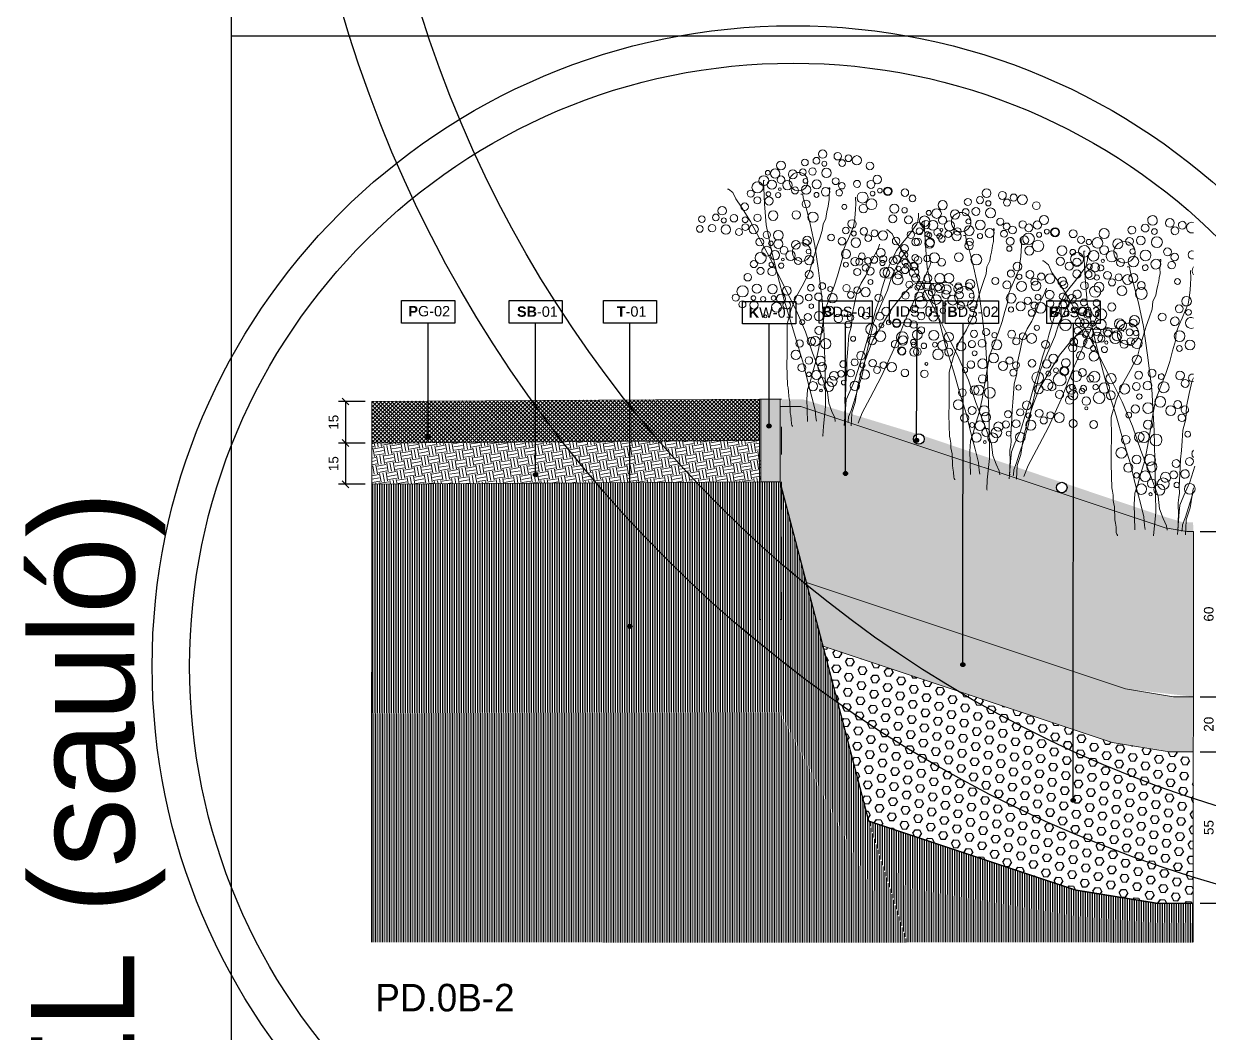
# Model space of a CAD drawing. Header units: metres. Extents: x -325 to 301, y -147 to 149.
# Drawn here: x 11.481 to 15.783, y 109.834 to 113.5 of the extents above; entities that cross this region are included whole.
import ezdxf

# ---------------------------------------------------------------- set-up
doc = ezdxf.new("R2010")
doc.units = ezdxf.units.M
doc.linetypes.add('ACAD_ISO03W100', pattern=[30, 12, -18])
doc.linetypes.add('DASH_1', pattern=[0.4, 0.1, -0.3])
doc.layers.get('Defpoints').update_dxf_attribs({"lineweight": 13})
doc.layers.add('-aux', color=50, linetype='Continuous', plot=False)
doc.layers.add('-AUX_RIM', color=2, linetype='Continuous', plot=False)
doc.layers.add('0-TX-1_25', color=7, linetype='Continuous', true_color=0x3f4f7f)
doc.layers.add('3-TR-paviment fort', color=7, linetype='Continuous', true_color=0xd1d1d1)
for name, color, linetype in [('02-L-Geotextile', 32, 'Continuous'), ('02-TRAÇ-D-linia 2', 251, 'Continuous'), ('10-DET-encoixinat', 37, 'Continuous'), ('10-DET_TERRENY_compactat', 252, 'Continuous'), ('10-DET_TERRENY_sol estructural', 251, 'Continuous'), ('A-KEYPLAN_HATCH', 7, 'Continuous'), ('A_TEXT_2', 7, 'Continuous'), ('EIT_0 Llegenda', 7, 'Continuous'), ('EIT_3 TR terra vegetal', 45, 'Continuous')]:
    doc.layers.add(name, color=color, linetype=linetype)
for name, color, linetype, lineweight in [('05-VEG-gris 50%', 253, 'Continuous', 18), ('1-CM', 7, 'Continuous', 0), ('2-formigó', 7, 'Continuous', 0), ('2-L-secció', 1, 'Continuous', 0), ('3-TR Seleccionat', 44, 'Continuous', 0), ('3-TR Tot-u', 37, 'Continuous', 0)]:
    doc.layers.add(name, color=color, linetype=linetype, lineweight=lineweight)
doc.styles.get("Standard").update_dxf_attribs({"font": 'arial.ttf'})
doc.styles.add('x-llegenda materials$0$ENGRAVERS', font='TT0586M.TTF')
doc.dimstyles.new('ISO-25', dxfattribs={"dimtxt": 0.1, "dimasz": 0.1, "dimexe": 0.1, "dimexo": 0.1, "dimgap": 0.1, "dimtad": 1, "dimdec": 0, "dimlfac": 100, "dimzin": 9, "dimtxsty": 'Standard', "dimblk": 'OBLIQUE', "dimcen": 0.1, "dimadec": 0, "dimazin": 0, "dimtfac": 1, "dimtdec": 0, "dimtmove": 0, "dimatfit": 3, "dimldrblk": 'OBLIQUE', "dimfxl": 1, "dimarcsym": 0})

# ---------------------------------------------------------------- blocks, each defined once
blk = doc.blocks.new('ccddddddddddd')
for points in [[(90.232, 20.017), (90.254, 20.017), (90.353, 19.93), (90.419, 19.777), (90.55, 19.579), (90.747, 19.229), (90.966, 18.791), (91.229, 18.266), (91.514, 17.652), (91.777, 17.083), (91.974, 16.579), (92.127, 16.076), (92.325, 15.528), (92.456, 15.134), (92.478, 14.871), (92.544, 14.674), (92.609, 14.521), (92.62, 14.433)], [(92.171, 14.455), (92.16, 14.543), (92.149, 14.718), (92.084, 15.025), (91.996, 15.397), (91.908, 15.813), (91.777, 16.295), (91.645, 16.798), (91.492, 17.346), (91.361, 17.915), (91.229, 18.528), (91.12, 19.142), (91.098, 19.645), (91.087, 20.017), (91.087, 20.193), (91.109, 20.193)], [(92.631, 19.974), (92.653, 19.974), (92.642, 19.886), (92.631, 19.798), (92.631, 19.689), (92.609, 19.601), (92.598, 19.536), (92.576, 19.448), (92.555, 19.36), (92.533, 19.251), (92.467, 19.12), (92.445, 18.966), (92.379, 18.791), (92.314, 18.616), (92.248, 18.419), (92.182, 18.222), (92.116, 18.003), (91.963, 17.718), (91.788, 17.433), (91.656, 17.127), (91.547, 16.776), (91.536, 16.382), (91.525, 16.054), (91.514, 15.813), (91.514, 15.331), (91.525, 15.265), (91.536, 15.178), (91.536, 15.068), (91.547, 15.003), (91.558, 14.937), (91.558, 14.674), (91.569, 14.609), (91.58, 14.521), (91.58, 14.411), (91.591, 14.379), (91.602, 14.357), (91.602, 14.346)], [(91.963, 19.842), (92.007, 19.842), (92.018, 19.755), (92.084, 19.492), (92.171, 19.098), (92.259, 18.616), (92.325, 18.025), (92.39, 17.324), (92.412, 16.47), (92.412, 15.572), (92.401, 14.806), (92.335, 14.324), (92.314, 14.105), (92.325, 14.094)], [(93.256, 19.733), (93.256, 19.569), (93.245, 19.459), (93.234, 19.328), (93.212, 19.174), (93.19, 19.043), (93.124, 18.912), (93.058, 18.758), (92.993, 18.627), (92.927, 18.474), (92.905, 18.298), (92.839, 18.101), (92.774, 17.882), (92.686, 17.641), (92.576, 17.379), (92.467, 17.116), (92.401, 16.809), (92.335, 16.459), (92.27, 16.152), (92.204, 15.868), (92.116, 15.605), (92.051, 15.386), (91.985, 15.211), (91.974, 15.079), (91.963, 14.992), (91.963, 14.455)], [(94.734, 19.317), (94.734, 19.207), (94.723, 19.185), (94.712, 19.12), (94.69, 19.054), (94.624, 18.966), (94.537, 18.857), (94.427, 18.725), (94.296, 18.572), (94.186, 18.441), (94.099, 18.266), (94.011, 18.112), (93.945, 17.937), (93.88, 17.74), (93.814, 17.543), (93.748, 17.302), (93.661, 17.061), (93.573, 16.776), (93.463, 16.448), (93.354, 16.098), (93.222, 15.725), (93.113, 15.397), (92.981, 15.134), (92.894, 14.937), (92.872, 14.718), (92.85, 14.521), (92.839, 14.411), (92.828, 14.346), (92.828, 14.335)], [(92.85, 14.422), (92.839, 14.455), (92.85, 14.521), (92.85, 14.652), (92.861, 14.718), (92.861, 14.981), (92.883, 15.09), (92.894, 15.178), (92.894, 15.309), (92.905, 15.441), (92.916, 15.572), (92.927, 15.703), (92.938, 15.879), (92.96, 16.054), (92.981, 16.251), (93.003, 16.47), (93.069, 16.689), (93.091, 16.952), (93.157, 17.214), (93.222, 17.477), (93.332, 17.696), (93.441, 17.871), (93.529, 18.047), (93.595, 18.222), (93.682, 18.375), (93.748, 18.485), (93.77, 18.55), (93.781, 18.572), (93.792, 18.594), (93.792, 18.605)], [(92.916, 14.401), (92.927, 14.422), (92.938, 14.532), (93.003, 14.685), (93.069, 14.882), (93.179, 15.189), (93.288, 15.517), (93.376, 15.911), (93.595, 16.744), (93.77, 17.138), (93.945, 17.51), (94.055, 17.817), (94.164, 18.036), (94.296, 18.255), (94.384, 18.364), (94.405, 18.375), (94.416, 18.375)], [(93.157, 14.379), (93.266, 14.619), (93.463, 14.97), (93.748, 15.474), (94.055, 16.109), (94.34, 16.766), (94.624, 17.357), (94.844, 17.795), (94.975, 18.079), (94.997, 18.145)], [(92.992, 14.324), (92.992, 14.346), (93.003, 14.455), (93.014, 14.63), (93.102, 14.871), (93.168, 15.222), (93.277, 15.616), (93.409, 15.966), (93.562, 16.339), (94.044, 17.083), (94.307, 17.39), (94.504, 17.587), (94.614, 17.652), (94.657, 17.652), (94.745, 17.641), (95.008, 17.641), (95.03, 17.631), (95.052, 17.631)], [(94.745, 17.641), (95.106, 17.641), (95.128, 17.652), (95.413, 17.652), (95.413, 17.641), (95.435, 17.641), (95.435, 17.631), (95.446, 17.62), (95.457, 17.62), (95.457, 17.609), (95.479, 17.598), (95.49, 17.587), (95.501, 17.576)]]:
    blk.add_lwpolyline(points)
for centre, radius in [((92.507, 20.78), 0.0991), ((91.511, 20.539), 0.104), ((92.08, 20.594), 0.0797), ((92.354, 20.627), 0.0797), ((92.54, 20.55), 0.059), ((92.862, 20.718), 0.0883), ((92.961, 20.554), 0.0797), ((93.114, 20.663), 0.0797), ((93.311, 20.609), 0.11), ((93.618, 20.466), 0.0883), ((91.094, 20.189), 0.118), ((91.193, 20.375), 0.0548), ((91.368, 20.353), 0.108), ((91.5, 20.2), 0.0903), ((91.784, 20.32), 0.104), ((91.916, 20.145), 0.219), ((92.025, 20.364), 0.0797), ((92.255, 20.375), 0.0883), ((92.584, 20.331), 0.112), ((90.941, 20.036), 0.132), ((91.281, 20.09), 0.108), ((91.652, 20.068), 0.112), ((91.828, 19.937), 0.0834), ((92.091, 19.948), 0.109), ((92.08, 20.156), 0.0547), ((92.343, 20.068), 0.109), ((92.796, 20.127), 0.0797), ((92.939, 20.017), 0.0774), ((93.3, 20.05), 0.0834), ((93.629, 20.028), 0.0936), ((93.782, 20.138), 0.101), ((90.776, 19.893), 0.0836), ((90.929, 19.729), 0.0834), ((91.204, 19.707), 0.098), ((91.193, 19.871), 0.0548), ((91.423, 19.838), 0.062), ((91.467, 19.981), 0.0328), ((92.332, 19.817), 0.059), ((92.551, 19.882), 0.101), ((92.873, 19.853), 0.0774), ((93.421, 19.722), 0.131), ((93.662, 19.809), 0.0558), ((93.837, 19.875), 0.0548), ((94.023, 19.853), 0.101), ((94.023, 19.853), 0.0855), ((94.428, 19.809), 0.0883), ((90.087, 19.507), 0.0991), ((90.623, 19.587), 0.0883), ((92.08, 19.609), 0.0936), ((92.983, 19.514), 0.059), ((93.432, 19.459), 0.101), ((93.629, 19.558), 0.128), ((93.629, 19.558), 0.128), ((94.166, 19.437), 0.108), ((94.604, 19.667), 0.0797), ((89.599, 19.321), 0.0797), ((89.933, 19.354), 0.0797), ((90.119, 19.277), 0.059), ((90.36, 19.321), 0.0883), ((90.625, 19.278), 0.0692), ((90.919, 19.313), 0.0876), ((91.291, 19.357), 0.114), ((91.839, 19.357), 0.0991), ((92.233, 19.291), 0.121), ((94.122, 19.196), 0.0936), ((94.407, 19.393), 0.0639), ((94.494, 19.163), 0.0936), ((89.545, 19.091), 0.0797), ((89.835, 19.102), 0.0883), ((90.163, 19.058), 0.112), ((90.471, 18.991), 0.0797), ((90.624, 19.101), 0.0797), ((90.821, 19.046), 0.11), ((91.128, 18.904), 0.0883), ((91.4, 18.886), 0.114), ((93.002, 18.953), 0.0797), ((93.155, 19.106), 0.0991), ((93.429, 18.92), 0.0883), ((94.745, 18.884), 0.0797), ((94.899, 19.037), 0.0991), ((90.957, 18.739), 0.0928), ((91.217, 18.701), 0.0548), ((91.392, 18.679), 0.108), ((91.808, 18.647), 0.104), ((91.94, 18.471), 0.219), ((92.049, 18.69), 0.0797), ((92.078, 18.741), 0.104), ((92.647, 18.796), 0.0797), ((92.904, 18.701), 0.0883), ((93.232, 18.658), 0.112), ((93.188, 18.876), 0.059), ((93.528, 18.756), 0.0797), ((93.681, 18.866), 0.0797), ((93.878, 18.811), 0.11), ((94.185, 18.668), 0.0883), ((94.647, 18.632), 0.0883), ((94.975, 18.588), 0.112), ((94.932, 18.807), 0.059), ((95.173, 18.851), 0.0883), ((95.271, 18.687), 0.0797), ((95.425, 18.796), 0.0797), ((95.622, 18.742), 0.11), ((95.928, 18.599), 0.0883), ((90.965, 18.362), 0.132), ((91.118, 18.515), 0.118), ((91.305, 18.417), 0.108), ((91.524, 18.526), 0.0903), ((91.676, 18.395), 0.112), ((92.104, 18.482), 0.0547), ((92.991, 18.395), 0.109), ((94.349, 18.34), 0.101), ((90.8, 18.22), 0.0836), ((91.217, 18.198), 0.0548), ((91.447, 18.165), 0.062), ((91.491, 18.307), 0.0328), ((91.852, 18.263), 0.0834), ((92.115, 18.274), 0.109), ((92.98, 18.143), 0.059), ((93.199, 18.209), 0.101), ((93.364, 18.329), 0.0797), ((93.506, 18.22), 0.0774), ((93.867, 18.252), 0.0834), ((94.196, 18.23), 0.0936), ((94.59, 18.055), 0.101), ((94.624, 18.255), 0.0774), ((94.909, 18.233), 0.0774), ((95.249, 18.134), 0.0903), ((90.647, 17.913), 0.0883), ((90.953, 18.055), 0.0834), ((91.228, 18.033), 0.098), ((92.104, 17.935), 0.0936), ((93.44, 18.055), 0.0774), ((93.988, 17.924), 0.131), ((94.196, 17.76), 0.128), ((94.196, 17.76), 0.128), ((94.229, 18.012), 0.0558), ((94.404, 18.077), 0.0548), ((94.59, 18.055), 0.0855), ((90.514, 17.581), 0.132), ((90.854, 17.636), 0.108), ((91.225, 17.614), 0.112), ((91.562, 17.566), 0.104), ((92.132, 17.621), 0.0797), ((92.406, 17.653), 0.0797), ((92.592, 17.577), 0.059), ((92.978, 17.587), 0.0883), ((93.23, 17.532), 0.0797), ((93.55, 17.716), 0.059), ((94.469, 17.625), 0.0797), ((94.622, 17.779), 0.0991), ((94.896, 17.593), 0.0883), ((95.148, 17.538), 0.0797), ((95.413, 17.751), 0.114), ((95.632, 17.554), 0.0774), ((90.349, 17.439), 0.0836), ((90.502, 17.274), 0.0834), ((90.777, 17.252), 0.098), ((90.766, 17.417), 0.0548), ((90.996, 17.384), 0.062), ((91.245, 17.402), 0.0548), ((91.42, 17.38), 0.108), ((91.836, 17.347), 0.104), ((92.077, 17.391), 0.0797), ((92.307, 17.402), 0.0883), ((92.636, 17.358), 0.112), ((93.077, 17.423), 0.0797), ((93.428, 17.478), 0.11), ((93.734, 17.335), 0.0883), ((94.37, 17.374), 0.0883), ((94.699, 17.33), 0.112), ((94.655, 17.549), 0.059), ((94.994, 17.428), 0.0797), ((95.345, 17.483), 0.11), ((95.652, 17.341), 0.0883), ((91.308, 17.182), 0.118), ((91.552, 17.226), 0.0903), ((92.132, 17.183), 0.0547), ((92.557, 17.062), 0.109), ((93.899, 17.007), 0.101), ((91.04, 16.974), 0.0328), ((91.905, 16.81), 0.059), ((92.042, 16.93), 0.0834), ((92.305, 16.941), 0.109), ((92.765, 16.876), 0.101), ((92.913, 16.996), 0.0797), ((93.055, 16.886), 0.0774), ((93.417, 16.919), 0.0834), ((93.745, 16.897), 0.0936), ((94.14, 16.722), 0.101), ((92.294, 16.602), 0.0936), ((92.989, 16.722), 0.0774), ((93.537, 16.591), 0.131), ((93.745, 16.427), 0.128), ((93.745, 16.427), 0.128), ((93.778, 16.678), 0.0558), ((93.953, 16.744), 0.0548), ((94.14, 16.722), 0.0855), ((94.545, 16.678), 0.0883), ((94.72, 16.536), 0.0797), ((91.829, 16.306), 0.0876), ((92.108, 16.35), 0.0991), ((92.201, 16.35), 0.114), ((92.448, 16.284), 0.121), ((93.099, 16.383), 0.059), ((93.548, 16.328), 0.101), ((94.282, 16.306), 0.108), ((94.523, 16.262), 0.0639), ((91.731, 16.039), 0.11), ((93.272, 15.975), 0.0991), ((94.238, 16.065), 0.0936), ((94.611, 16.032), 0.0936), ((91.866, 15.732), 0.0928), ((92.038, 15.897), 0.0883), ((92.309, 15.879), 0.114), ((92.346, 15.735), 0.104), ((92.845, 15.789), 0.0797), ((93.119, 15.822), 0.0797), ((93.305, 15.746), 0.059), ((93.546, 15.789), 0.0883), ((93.798, 15.735), 0.0797), ((93.995, 15.68), 0.11), ((92.029, 15.57), 0.0548), ((92.204, 15.548), 0.108), ((92.335, 15.395), 0.0903), ((92.571, 15.384), 0.118), ((92.62, 15.516), 0.104), ((92.79, 15.559), 0.0797), ((93.02, 15.57), 0.0883), ((93.349, 15.527), 0.112), ((93.644, 15.625), 0.0797), ((94.302, 15.537), 0.0883), ((94.763, 15.501), 0.0883), ((92.116, 15.286), 0.108), ((92.488, 15.264), 0.112), ((92.845, 15.351), 0.0547), ((93.108, 15.264), 0.109), ((92.303, 15.176), 0.0328)]:
    blk.add_circle(centre, radius)
blk = doc.blocks.new('hatch keyplan 2')
at = {"layer": 'A-KEYPLAN_HATCH'}
blk.add_lwpolyline([(0, 0.00548), (0.01287, 0.00548), (0.01287, 0), (0, 0)], close=True, dxfattribs=at)
blk = doc.blocks.new('hatch keyplan')
at = {"layer": 'A-KEYPLAN_HATCH'}
blk.add_blockref('hatch keyplan 2', (1.43058, 0.85215), dxfattribs=at)
blk = doc.blocks.new('I-06A')
at = {"layer": 'A-KEYPLAN_HATCH'}
blk.add_blockref('hatch keyplan', (-1.43058, -0.85215), dxfattribs=at)
at = {"layer": 'A_TEXT_2', "insert": (-0.0008, 0.00405), "char_height": 0.0025, "attachment_point": 1}
blk.add_mtext_dynamic_manual_height_columns('\\pi0.00229;{\\fArial|b1|i0|c0|p34;I}DS-01', width=0.0145619, gutter_width=0.015, heights=[0], dxfattribs=at)
blk = doc.blocks.new('B-DS01')
at = {"layer": 'A-KEYPLAN_HATCH'}
blk.add_blockref('hatch keyplan', (-1.43058, -0.85215), dxfattribs=at)
at = {"layer": 'A_TEXT_2', "insert": (-0.0008, 0.00403), "char_height": 0.0025, "attachment_point": 1}
blk.add_mtext_dynamic_manual_height_columns('\\pi0.00152;{\\fArial|b1|i0|c0|p34;B}DS-01', width=0.0145619, gutter_width=0.015, heights=[0], dxfattribs=at)
blk = doc.blocks.new('B-DS02')
at = {"layer": 'A-KEYPLAN_HATCH'}
blk.add_blockref('hatch keyplan', (-1.43058, -0.85215), dxfattribs=at)
at = {"layer": 'A_TEXT_2', "insert": (-0.0008, 0.00408), "char_height": 0.0025, "attachment_point": 1}
blk.add_mtext_dynamic_manual_height_columns('\\pi0.00129;{\\fArial|b1|i0|c0|p34;B}DS-02', width=0.0145619, gutter_width=0.015, heights=[0], dxfattribs=at)
blk = doc.blocks.new('B-DS03')
at = {"layer": 'A-KEYPLAN_HATCH'}
blk.add_blockref('hatch keyplan', (-1.43058, -0.85215), dxfattribs=at)
at = {"layer": 'A_TEXT_2', "insert": (-0.0008, 0.00403), "char_height": 0.0025, "attachment_point": 1}
blk.add_mtext_dynamic_manual_height_columns('\\pi0.00128;{\\fArial|b1|i0|c0|p34;B}DS-03', width=0.0145619, gutter_width=0.015, heights=[0], dxfattribs=at)
blk = doc.blocks.new('SB-01')
at = {"layer": 'A-KEYPLAN_HATCH'}
blk.add_blockref('hatch keyplan', (-1.43058, -0.85215), dxfattribs=at)
at = {"layer": 'A_TEXT_2', "insert": (-0.0008, 0.00403), "char_height": 0.0025, "attachment_point": 1}
blk.add_mtext_dynamic_manual_height_columns('\\pi0.00271;{\\fArial|b1|i0|c0|p34;SB}-01', width=0.0145619, gutter_width=0.015, heights=[0], dxfattribs=at)
blk = doc.blocks.new('T-01')
at = {"layer": 'A-KEYPLAN_HATCH'}
blk.add_blockref('hatch keyplan', (-1.43058, -0.85215), dxfattribs=at)
at = {"layer": 'A_TEXT_2', "insert": (-0.0008, 0.00408), "char_height": 0.0025, "attachment_point": 1}
blk.add_mtext_dynamic_manual_height_columns('\\pi0.00405;{\\fArial|b1|i0|c0|p34;T}-01', width=0.0145619, gutter_width=0.015, heights=[0], dxfattribs=at)
blk = doc.blocks.new('PG02')
at = {"layer": 'A-KEYPLAN_HATCH'}
blk.add_blockref('hatch keyplan', (-1.42958, -0.85215), dxfattribs=at)
at = {"layer": 'A_TEXT_2', "insert": (0.0002, 0.00412), "char_height": 0.0025, "attachment_point": 1}
blk.add_mtext_dynamic_manual_height_columns('\\pi0.00245,t0.01245;{\\fArial|b1|i0|c0|p34;P}G-02', width=0.0145619, gutter_width=0.015, heights=[0], dxfattribs=at)
blk = doc.blocks.new('_Oblique')
at = {"color": 0, "lineweight": -2}
blk.add_line((-0.5, -0.5), (0.5, 0.5), dxfattribs=at)
blk = doc.blocks.new('*D970')
at = {"layer": '0-TX-1_25', "color": 0, "lineweight": -2, "transparency": 16777216}
for p, q in [((15.7503, 111.6566), (15.8489, 111.6566)), ((15.8239, 111.6566), (15.8239, 111.0566)), ((15.7503, 111.0566), (15.8489, 111.0566))]:
    blk.add_line(p, q, dxfattribs=at)
at = {"layer": 'Defpoints', "color": 0, "transparency": 16777216}
for p in [(15.7253, 111.6566), (15.7253, 111.0566), (15.8239, 111.0566)]:
    blk.add_point(p, dxfattribs=at)
at = {"layer": '0-TX-1_25', "color": 0, "lineweight": -2, "transparency": 16777216, "xscale": 0.025, "yscale": 0.025, "zscale": 0.025}
for p, rotation in [((15.8239, 111.6566), 90), ((15.8239, 111.0566), 270)]:
    blk.add_blockref('_Oblique', p, dxfattribs=dict(at, rotation=rotation))
at = {"layer": '0-TX-1_25', "color": 0, "transparency": 16777216, "insert": (15.7811, 111.3566), "char_height": 0.035, "attachment_point": 5, "rotation": 90}
blk.add_mtext('60', dxfattribs=at)
blk = doc.blocks.new('*D971')
at = {"layer": '0-TX-1_25', "color": 0, "lineweight": -2, "transparency": 16777216}
for p, q in [((15.7498, 111.0566), (15.8489, 111.0566)), ((15.8239, 111.0566), (15.8239, 110.8566)), ((15.7498, 110.8566), (15.8489, 110.8566))]:
    blk.add_line(p, q, dxfattribs=at)
at = {"layer": 'Defpoints', "color": 0, "transparency": 16777216}
for p in [(15.7248, 111.0566), (15.7248, 110.8566), (15.8239, 110.8566)]:
    blk.add_point(p, dxfattribs=at)
at = {"layer": '0-TX-1_25', "color": 0, "lineweight": -2, "transparency": 16777216, "xscale": 0.025, "yscale": 0.025, "zscale": 0.025}
for p, rotation in [((15.8239, 111.0566), 90), ((15.8239, 110.8566), 270)]:
    blk.add_blockref('_Oblique', p, dxfattribs=dict(at, rotation=rotation))
at = {"layer": '0-TX-1_25', "color": 0, "transparency": 16777216, "insert": (15.7811, 110.9566), "char_height": 0.035, "attachment_point": 5, "rotation": 90}
blk.add_mtext('20', dxfattribs=at)
blk = doc.blocks.new('*D972')
at = {"layer": '0-TX-1_25', "color": 0, "lineweight": -2, "transparency": 16777216}
for p, q in [((15.7496, 110.8566), (15.8489, 110.8566)), ((15.8239, 110.8566), (15.8239, 110.3066)), ((15.7496, 110.3066), (15.8489, 110.3066))]:
    blk.add_line(p, q, dxfattribs=at)
at = {"layer": 'Defpoints', "color": 0, "transparency": 16777216}
for p in [(15.7246, 110.8566), (15.7246, 110.3066), (15.8239, 110.3066)]:
    blk.add_point(p, dxfattribs=at)
at = {"layer": '0-TX-1_25', "color": 0, "lineweight": -2, "transparency": 16777216, "xscale": 0.025, "yscale": 0.025, "zscale": 0.025}
for p, rotation in [((15.8239, 110.8566), 90), ((15.8239, 110.3066), 270)]:
    blk.add_blockref('_Oblique', p, dxfattribs=dict(at, rotation=rotation))
at = {"layer": '0-TX-1_25', "color": 0, "transparency": 16777216, "insert": (15.7811, 110.5816), "char_height": 0.035, "attachment_point": 5, "rotation": 90}
blk.add_mtext('55', dxfattribs=at)
blk = doc.blocks.new('*D973')
at = {"layer": '0-TX-1_25', "color": 0, "lineweight": -2, "transparency": 16777216}
for p, q in [((12.7197, 112.1286), (12.6236, 112.1286)), ((12.6486, 112.1286), (12.6486, 111.9776)), ((12.7196, 111.9776), (12.6236, 111.9776))]:
    blk.add_line(p, q, dxfattribs=at)
at = {"layer": 'Defpoints', "color": 0, "transparency": 16777216}
for p in [(12.7447, 112.1286), (12.6486, 111.9776), (12.7446, 111.9776)]:
    blk.add_point(p, dxfattribs=at)
at = {"layer": '0-TX-1_25', "color": 0, "lineweight": -2, "transparency": 16777216, "xscale": 0.025, "yscale": 0.025, "zscale": 0.025}
for p, rotation in [((12.6486, 112.1286), 90), ((12.6486, 111.9776), 270)]:
    blk.add_blockref('_Oblique', p, dxfattribs=dict(at, rotation=rotation))
at = {"layer": '0-TX-1_25', "color": 0, "transparency": 16777216, "insert": (12.6057, 112.0531), "char_height": 0.035, "attachment_point": 5, "rotation": 90}
blk.add_mtext('15', dxfattribs=at)
blk = doc.blocks.new('*D974')
at = {"layer": '0-TX-1_25', "color": 0, "lineweight": -2, "transparency": 16777216}
for p, q in [((12.7196, 111.9776), (12.6236, 111.9776)), ((12.6486, 111.9776), (12.6486, 111.8277)), ((12.7204, 111.8277), (12.6236, 111.8277))]:
    blk.add_line(p, q, dxfattribs=at)
at = {"layer": 'Defpoints', "color": 0, "transparency": 16777216}
for p in [(12.7446, 111.9776), (12.6486, 111.8277), (12.7454, 111.8277)]:
    blk.add_point(p, dxfattribs=at)
at = {"layer": '0-TX-1_25', "color": 0, "lineweight": -2, "transparency": 16777216, "xscale": 0.025, "yscale": 0.025, "zscale": 0.025}
for p, rotation in [((12.6486, 111.9776), 90), ((12.6486, 111.8277), 270)]:
    blk.add_blockref('_Oblique', p, dxfattribs=dict(at, rotation=rotation))
at = {"layer": '0-TX-1_25', "color": 0, "transparency": 16777216, "insert": (12.6057, 111.9027), "char_height": 0.035, "attachment_point": 5, "rotation": 90}
blk.add_mtext('15', dxfattribs=at)
blk = doc.blocks.new('K01C')
at = {"layer": 'A-KEYPLAN_HATCH'}
blk.add_blockref('hatch keyplan', (-1.43058, -0.85215), dxfattribs=at)
at = {"layer": 'A_TEXT_2', "insert": (-0.0008, 0.00402), "char_height": 0.0025, "attachment_point": 1}
blk.add_mtext_dynamic_manual_height_columns('\\pi0.0023;{\\fArial|b1|i0|c0|p34;K}W-01', width=0.0145619, gutter_width=0.015, heights=[0], dxfattribs=at)
blk = doc.blocks.new('POINT')
at = {"layer": '0-TX-1_25'}
h = blk.add_hatch(dxfattribs=at)
h.set_pattern_fill('ANGLE', color=256)
h.set_pattern_definition([(0, (-83.747, -12.726), (0, 6.985), [5.08, -1.905]), (90, (-83.747, -12.726), (-6.985, 4e-16), [5.08, -1.905])])
edge = h.paths.add_edge_path()
edge.add_arc((0, 0), 0.0075, 0, 360)
h = blk.add_hatch(color=256, dxfattribs=at)
h.dxf.hatch_style = 1
edge = h.paths.add_edge_path()
edge.add_arc((0, 0), 0.0075, 0, 360)
blk.add_circle((0, 0), 0.0075, dxfattribs=at)

msp = doc.modelspace()

# ---------------------------------------------------------------- hatches: boundary and pattern name
at = {"layer": '10-DET-encoixinat'}
h = msp.add_hatch(dxfattribs=at)
h.set_pattern_fill('CROSS', color=256, scale=0.002, angle=91.0604)
h.set_pattern_definition([(91.06035, (1.526749, 115.106286), (-0.012932846, 0.012462804), [0.00635, -0.01905]), (181.06035, (1.529865, 115.10952), (-0.012462804, -0.012932846), [0.00635, -0.01905])])
h.paths.add_polyline_path([(14.321, 111.4708), (14.3696, 111.4546), (15.4786, 111.0849), (15.7248, 111.0566), (15.7251, 111.6566), (15.7016, 111.6566), (15.6225, 111.6694), (14.3004, 112.1101), (14.2252, 112.1101), (14.2254, 111.8365)])
at = {"layer": '10-DET_TERRENY_compactat'}
h = msp.add_hatch(dxfattribs=at)
h.set_pattern_fill('HEX', color=256, scale=0.002, angle=0.57823)
edge = h.paths.add_edge_path()
edge.add_arc((15.2478, 111.8159), 0.0191, 90.2192, 412.647)
edge.add_line((15.2594, 111.8311), (15.6118, 111.7127))
edge.add_line((15.6118, 111.7127), (15.6891, 111.6895))
edge.add_line((15.6891, 111.6895), (15.7241, 111.6895))
edge.add_line((15.7241, 111.6895), (15.7253, 111.6566))
edge.add_line((15.7253, 111.6566), (15.7016, 111.6566))
edge.add_line((15.7016, 111.6566), (15.6189, 111.6706))
edge.add_line((15.6189, 111.6706), (14.3004, 112.1101))
edge.add_line((14.3004, 112.1101), (14.2304, 112.1101))
edge.add_line((14.2304, 112.1101), (14.2304, 112.1365))
edge.add_line((14.2304, 112.1365), (14.3082, 112.1365))
edge.add_line((14.3082, 112.1365), (14.7236, 112.0104))
edge.add_arc((14.729, 111.9921), 0.0191, 106.6001, 399.6285)
edge.add_line((14.7438, 112.0043), (15.2477, 111.835))
at = {"layer": '10-DET_TERRENY_sol estructural'}
h = msp.add_hatch(dxfattribs=at)
h.set_pattern_fill('AR-SAND', color=256, scale=0.0002, angle=-44.3428)
h.set_pattern_definition([(288.703675, (11.346555, 97.0377926), (0.0093693635, -0.0028508873), [0, -0.0077216, 0, -0.008636, 0, -0.008255]), (258.70367, (11.346555, 97.037793), (0.010675163, -0.013130296), [0, -0.0041656, 0, -0.0069596, 0, -0.002667]), (218.703675, (11.348568, 97.043708), (-0.005070023, -0.014985435), [0, -0.00254, 0, -0.009144, 0, -0.011938]), (208.70367, (11.348568, 97.043708), (-0.000699624, -0.015893297), [0, -0.00127, 0, -0.0059944, 0, -0.006858])])
h.paths.add_polyline_path([(14.321, 111.4708), (14.3814, 111.2399), (15.4307, 110.8901), (15.6371, 110.8566), (15.7246, 110.8566), (15.7248, 111.0566), (15.6532, 111.0566), (15.4786, 111.0849)])
h = msp.add_hatch(dxfattribs=at)
h.set_pattern_fill('HEX', color=256, scale=0.005, angle=0.5371)
h.set_pattern_definition([(296.08361, (11.346555, 97.037793), (0.0246959, 0.01208964), [0.015875, -0.03175]), (56.08361, (11.346555, 97.037793), (-0.022817885, 0.015342457), [0.015875, -0.03175]), (356.08361, (11.353535, 97.023534), (0.001878015, 0.027432097), [0.015875, -0.03175])])
h.paths.add_polyline_path([(14.3814, 111.2399), (14.5473, 110.6048), (15.2988, 110.3543), (15.5927, 110.3066), (15.7241, 110.3066), (15.7246, 110.8566), (15.6371, 110.8566), (15.4307, 110.8901)])
at = {"layer": '3-TR Seleccionat'}
h = msp.add_hatch(dxfattribs=at)
h.set_pattern_fill('ANSI31', color=256, scale=0.002, angle=224.9589, style=0)
h.set_pattern_definition([(269.9589107451, (440623.6335256, -651041.078573), (-0.006349998367117, 4.5538563e-06), [])])
h.paths.add_polyline_path([(14.6863, 110.1636), (14.5473, 110.6048), (14.2254, 111.8365), (14.1554, 111.8365), (12.7455, 111.8277), (12.743, 111.7827), (12.7432, 110.1656)])
h = msp.add_hatch(dxfattribs=at)
h.set_pattern_fill('ANSI31', color=256, scale=0.002, angle=224.9589, style=0)
h.set_pattern_definition([(269.958911, (-0.0654934, 2.90169), (0.00634999837, -4.55386e-06), [])])
h.paths.add_polyline_path([(14.5473, 110.6048), (14.6859, 110.1653), (15.7242, 110.1645), (15.7243, 110.3066), (15.5927, 110.3066), (15.2988, 110.3543)])
at = {"layer": '3-TR Tot-u'}
h = msp.add_hatch(dxfattribs=at)
h.set_pattern_fill('EARTH', color=256, scale=0.005, angle=280, style=0)
h.paths.add_polyline_path([(14.1504, 111.987), (12.7446, 111.9776), (12.7454, 111.8282), (14.1419, 111.8364), (14.1554, 111.8365)])
at = {"layer": '3-TR-paviment fort'}
msp.add_hatch(color=256, dxfattribs=at).paths.add_polyline_path([(14.2254, 112.1365), (14.1554, 112.1365), (14.1554, 111.8365), (14.2254, 111.8365)])
at = {"layer": 'EIT_3 TR terra vegetal'}
h = msp.add_hatch(dxfattribs=at)
h.set_pattern_fill('_USER', color=256, scale=0.01, angle=45.3392, style=0, double=1, pattern_type=0)
h.set_pattern_definition([(45.339164, (0.660022, 2.811529), (-0.0071128011, 0.00702908675), []), (135.339164, (0.660022, 2.811529), (-0.00702908675, -0.0071128011), [])])
h.paths.add_polyline_path([(12.7447, 112.1286), (14.1504, 112.1362), (14.1504, 111.9865), (14.1156, 111.9867), (12.7456, 111.9781)])

# ---------------------------------------------------------------- linework, layer by layer
at = {"layer": '-aux'}
for points in [[(12.2345, 3.4567), (12.2345, 133.4567)], [(12.2345, 113.4567), (142.2345, 113.4567)]]:
    msp.add_lwpolyline(points, dxfattribs=at)
at = {"layer": '-AUX_RIM'}
for centre, radius in [((17.1034, 114.8448), 4.6517), ((17.1034, 114.8448), 4.6517), ((17.1034, 114.8448), 4.3795), ((17.1034, 114.8448), 4.3795), ((14.2729, 111.1669), 2.3258), ((14.2729, 111.1669), 2.1898)]:
    msp.add_circle(centre, radius, dxfattribs=at)
at = {"layer": '0-TX-1_25'}
msp.add_line((14.7209, 111.9876), (14.7228, 112.412), dxfattribs=at)
for points in [[(12.9483, 111.9999), (12.9486, 112.4133)], [(13.3383, 111.8626), (13.3387, 112.413)], [(13.6801, 111.3118), (13.6809, 112.4128)], [(14.1856, 112.0397), (14.1856, 112.4099)], [(14.4629, 111.8669), (14.4633, 112.4122)], [(14.8886, 111.1732), (14.8894, 112.4119)], [(15.289, 110.6806), (15.2899, 112.4116)]]:
    msp.add_lwpolyline(points, dxfattribs=at)
at = {"layer": '02-L-Geotextile', "linetype": 'ACAD_ISO03W100', "ltscale": 0.002, "const_width": 0.005}
msp.add_lwpolyline([(14.2254, 111.8365), (14.5473, 110.6048), (15.2988, 110.3543), (15.5927, 110.3066), (15.7241, 110.3065)], dxfattribs=at)
at = {"layer": '02-TRAÇ-D-linia 2'}
for centre in [(14.729, 111.9921), (15.2478, 111.8159)]:
    msp.add_circle(centre, 0.0191, dxfattribs=at)
at = {"layer": '05-VEG-gris 50%'}
for p, q in [((15.3282, 112.6745), (15.332, 112.6746)), ((15.3291, 112.6435), (15.3282, 112.6745)), ((15.1776, 112.639), (15.1815, 112.6391)), ((15.1815, 112.6391), (15.1994, 112.6241)), ((15.1994, 112.6241), (15.2119, 112.5973)), ((15.3329, 112.5775), (15.3291, 112.6435)), ((15.6031, 112.6437), (15.6069, 112.6438)), ((15.6055, 112.6283), (15.604, 112.6127)), ((15.6069, 112.6438), (15.6055, 112.6283)), ((15.2119, 112.5973), (15.2362, 112.563)), ((15.4853, 112.617), (15.4931, 112.6172)), ((15.4931, 112.6172), (15.4955, 112.6017)), ((15.4955, 112.6017), (15.5085, 112.5555)), ((15.6045, 112.5933), (15.6011, 112.5776)), ((15.604, 112.6127), (15.6045, 112.5933)), ((15.715, 112.6043), (15.7158, 112.5752)), ((15.2362, 112.563), (15.273, 112.502)), ((15.3394, 112.4884), (15.3329, 112.5775)), ((15.5085, 112.5555), (15.5261, 112.4861)), ((15.5961, 112.5503), (15.5927, 112.5346)), ((15.5995, 112.5659), (15.5961, 112.5503)), ((15.6011, 112.5776), (15.5995, 112.5659)), ((15.7145, 112.5557), (15.7132, 112.5323)), ((15.7158, 112.5752), (15.7145, 112.5557)), ((15.273, 112.502), (15.3141, 112.4255)), ((15.5893, 112.5151), (15.5784, 112.4915)), ((15.5927, 112.5346), (15.5893, 112.5151)), ((15.7101, 112.5051), (15.7069, 112.4817)), ((15.7132, 112.5323), (15.7101, 112.5051)), ((15.362, 112.3803), (15.3394, 112.4884)), ((15.5261, 112.4861), (15.5441, 112.4011)), ((15.5753, 112.4642), (15.5645, 112.4328)), ((15.5784, 112.4915), (15.5753, 112.4642)), ((15.6959, 112.458), (15.6851, 112.4305)), ((15.7069, 112.4817), (15.6959, 112.458)), ((15.3141, 112.4255), (15.3634, 112.3337)), ((15.5645, 112.4328), (15.5538, 112.4014)), ((15.6851, 112.4305), (15.6741, 112.4069)), ((15.3885, 112.2723), (15.362, 112.3803)), ((15.5432, 112.3661), (15.5326, 112.3309)), ((15.5538, 112.4014), (15.5432, 112.3661)), ((15.5441, 112.4011), (15.5588, 112.2967)), ((15.6633, 112.3794), (15.6603, 112.3482)), ((15.6741, 112.4069), (15.6633, 112.3794)), ((15.3634, 112.3337), (15.4171, 112.2265)), ((15.5326, 112.3309), (15.522, 112.2917)), ((15.6603, 112.3482), (15.6497, 112.3129)), ((15.522, 112.2917), (15.4963, 112.2404)), ((15.5588, 112.2967), (15.5741, 112.1728)), ((15.6497, 112.3129), (15.6392, 112.2738)), ((15.4148, 112.172), (15.3885, 112.2723)), ((15.4963, 112.2404), (15.4668, 112.1891)), ((15.6392, 112.2738), (15.6249, 112.2306)), ((15.4171, 112.2265), (15.4666, 112.1269)), ((15.6249, 112.2306), (15.6068, 112.1835)), ((15.7105, 112.1574), (15.7208, 112.2043)), ((15.7208, 112.2043), (15.7257, 112.2147)), ((15.4448, 112.0758), (15.4148, 112.172)), ((15.4668, 112.1891), (15.4451, 112.1341)), ((15.5741, 112.1728), (15.5824, 112.0215)), ((15.6068, 112.1835), (15.5888, 112.1363)), ((15.7003, 112.1105), (15.7105, 112.1574)), ((15.4451, 112.1341), (15.4275, 112.0714)), ((15.4666, 112.1269), (15.5042, 112.0387)), ((15.5888, 112.1363), (15.5787, 112.0816)), ((15.6977, 112.0638), (15.7003, 112.1105)), ((15.4275, 112.0714), (15.4276, 112.0015)), ((15.4707, 111.9872), (15.4448, 112.0758)), ((15.5787, 112.0816), (15.5689, 112.0192)), ((15.6872, 112.0246), (15.6977, 112.0638)), ((15.5042, 112.0387), (15.534, 111.9502)), ((15.5824, 112.0215), (15.5871, 111.8624)), ((15.6845, 111.9857), (15.6872, 112.0246)), ((15.4276, 112.0015), (15.4273, 111.9432)), ((15.4965, 111.9025), (15.4707, 111.9872)), ((15.5689, 112.0192), (15.5588, 111.9645)), ((15.6816, 111.9506), (15.6845, 111.9857)), ((15.4273, 111.9432), (15.4266, 111.9004)), ((15.534, 111.9502), (15.5718, 111.8542)), ((15.5588, 111.9645), (15.5487, 111.9137)), ((15.6786, 111.9195), (15.6816, 111.9506)), ((15.4266, 111.9004), (15.4291, 111.815)), ((15.5142, 111.8292), (15.4965, 111.9025)), ((15.5487, 111.9137), (15.5345, 111.8667)), ((15.6776, 111.8884), (15.6786, 111.9195)), ((15.7299, 111.8938), (15.7122, 111.835)), ((15.5345, 111.8667), (15.524, 111.8275)), ((15.5718, 111.8542), (15.5971, 111.785)), ((15.5871, 111.8624), (15.5891, 111.7265)), ((15.6751, 111.8417), (15.6764, 111.865)), ((15.6764, 111.865), (15.6776, 111.8884)), ((15.4291, 111.815), (15.4314, 111.8034)), ((15.524, 111.8275), (15.5133, 111.7961)), ((15.5317, 111.7636), (15.5142, 111.8292)), ((15.6738, 111.8183), (15.6751, 111.8417)), ((15.6745, 111.795), (15.6738, 111.8183)), ((15.7122, 111.835), (15.6903, 111.7877)), ((15.7228, 111.8042), (15.7254, 111.8146)), ((15.4314, 111.8034), (15.4338, 111.788)), ((15.4338, 111.788), (15.4344, 111.7686)), ((15.4344, 111.7686), (15.4367, 111.757)), ((15.512, 111.7728), (15.5105, 111.7572)), ((15.5133, 111.7961), (15.512, 111.7728)), ((15.5449, 111.7096), (15.5317, 111.7636)), ((15.5971, 111.785), (15.6024, 111.7385)), ((15.6697, 111.7599), (15.673, 111.7794)), ((15.673, 111.7794), (15.6745, 111.795)), ((15.6903, 111.7877), (15.6758, 111.7523)), ((15.7071, 111.7435), (15.7249, 111.7984)), ((15.713, 111.7418), (15.7228, 111.8042)), ((15.7249, 111.7984), (15.7254, 111.7999)), ((15.4367, 111.757), (15.439, 111.7454)), ((15.439, 111.7454), (15.4403, 111.6988)), ((15.5105, 111.7572), (15.5133, 111.6621)), ((15.5891, 111.7265), (15.58, 111.6407)), ((15.6024, 111.7385), (15.6151, 111.7039)), ((15.6711, 111.7133), (15.6697, 111.7599)), ((15.6758, 111.7523), (15.673, 111.7134)), ((15.6965, 111.7083), (15.7071, 111.7435)), ((15.6987, 111.6986), (15.713, 111.7418)), ((15.4403, 111.6988), (15.4426, 111.6872)), ((15.4426, 111.6872), (15.445, 111.6717)), ((15.5478, 111.6786), (15.5449, 111.7096)), ((15.5502, 111.6632), (15.5478, 111.6786)), ((15.6151, 111.7039), (15.6275, 111.6771)), ((15.6275, 111.6771), (15.6299, 111.6616)), ((15.6686, 111.6666), (15.6702, 111.6783)), ((15.6702, 111.6783), (15.6688, 111.6589)), ((15.6695, 111.7016), (15.6711, 111.7133)), ((15.6702, 111.6783), (15.6695, 111.7016)), ((15.673, 111.7134), (15.6702, 111.6783)), ((15.6843, 111.6613), (15.6856, 111.6807)), ((15.6856, 111.6807), (15.6965, 111.7083)), ((15.6977, 111.6675), (15.6987, 111.6986)), ((15.445, 111.6717), (15.4456, 111.6523)), ((15.4456, 111.6523), (15.4477, 111.6466)), ((15.4477, 111.6466), (15.4497, 111.6427)), ((15.4497, 111.6427), (15.4498, 111.6408)), ((15.6688, 111.6589), (15.6672, 111.6472)), ((15.6672, 111.6472), (15.6673, 111.6452)), ((15.6707, 111.6609), (15.6686, 111.6666)), ((15.6824, 111.6573), (15.6843, 111.6613)), ((15.6963, 111.648), (15.6977, 111.6675)), ((15.6964, 111.6442), (15.6963, 111.648))]:
    msp.add_line(p, q, dxfattribs=at)
for centre, major_axis, start_param, end_param in [((15.5769, 112.786), (0.0124, 0.0124), 5.527809, 11.810994), ((15.069, 112.7512), (-0.01, 0.01), 3.957012353762735, 10.24019766094232), ((15.128, 112.7588), (0.01, 0.01), 5.527809, 11.810994), ((15.4015, 112.7382), (-0.013, 0.013), 3.957012353762737, 10.24019766094232), ((15.5021, 112.7508), (-0.01, 0.01), 3.957012353762754, 10.24019766094234), ((15.5505, 112.7581), (-0.01, 0.01), 3.95701235376272, 10.24019766094231), ((15.5839, 112.7454), (0.0074, 0.00739), 5.527809, 11.810994), ((15.6401, 112.7769), (0.0111, 0.0111), 5.527809, 11.810994), ((15.6584, 112.7483), (-0.01, 0.01), 3.957012353762813, 10.2401976609424), ((15.685, 112.7685), (-0.01, 0.01), 3.95701235376289, 10.24019766094248), ((15.7203, 112.7598), (0.0138, 0.0138), 6.767451, 10.511309), ((15.0605, 112.7102), (0.01, 0.01), 5.527809, 11.810994), ((15.1119, 112.7137), (0.0111, 0.0111), 5.527809, 11.810994), ((15.346, 112.7074), (0.00687, 0.00686), 5.527809, 11.810994), ((15.3772, 112.7044), (-0.0135, 0.0135), 3.95701235376277, 10.24019766094236), ((15.4511, 112.7008), (-0.013, 0.013), 3.957012353762714, 10.2401976609423), ((15.4754, 112.6704), (-0.0274, 0.0275), 3.957012353762726, 10.24019766094231), ((15.4936, 112.7098), (0.01, 0.01), 5.527809, 11.810994), ((15.5344, 112.7129), (0.0111, 0.0111), 5.527809, 11.810994), ((15.5928, 112.7069), (0.014, 0.014), 5.527809, 11.810994), ((15.3031, 112.6459), (-0.0165, 0.0165), 3.957012353762762, 10.24019766094235), ((15.3295, 112.6739), (-0.0148, 0.0148), 3.95701235376281, 10.2401976609424), ((15.363, 112.6574), (-0.0135, 0.0135), 3.95701235376275, 10.24019766094234), ((15.4013, 112.6779), (0.0113, 0.0113), 5.527809, 11.810994), ((15.429, 112.6554), (0.0141, 0.0141), 5.527809, 11.810994), ((15.5044, 112.6732), (-0.00686, 0.00687), 3.957012353762726, 10.24019766094231), ((15.5515, 112.659), (-0.0137, 0.0137), 3.957012353762804, 10.24019766094239), ((15.6315, 112.6718), (-0.01, 0.01), 3.957012353762783, 10.24019766094237), ((15.6573, 112.6531), (0.00972, 0.0097), 5.527809, 11.810994), ((15.7212, 112.6608), (0.0105, 0.0105), 6.741185, 10.537575), ((15.2746, 112.6198), (0.0105, 0.0105), 5.527809, 11.810994), ((15.3486, 112.6181), (-0.00686, 0.00687), 3.957012353762861, 10.24019766094245), ((15.3896, 112.6135), (-0.00776, 0.00777), 3.957012353762772, 10.24019766094236), ((15.3966, 112.6389), (0.00412, 0.00412), 5.527809, 11.810994), ((15.4609, 112.6331), (-0.0104, 0.0105), 3.9570123537627, 10.24019766094229), ((15.5074, 112.6364), (-0.0137, 0.0137), 3.957012353762828, 10.24019766094241), ((15.5508, 112.6143), (0.0074, 0.00739), 5.527809, 11.810994), ((15.5893, 112.6271), (-0.0126, 0.0127), 3.9570123537628, 10.24019766094239), ((15.6465, 112.6236), (-0.0097, 0.00972), 3.957012353762793, 10.24019766094238), ((15.2492, 112.5647), (0.0111, 0.0111), 5.527809, 11.810994), ((15.3026, 112.5915), (0.0105, 0.0104), 5.527809, 11.810994), ((15.3514, 112.5891), (0.0123, 0.0123), 5.527809, 11.810994), ((15.5073, 112.5761), (0.0117, 0.0117), 5.527809, 11.810994), ((15.7443, 112.6032), (-0.0165, 0.0165), 6.404533, 7.732634), ((15.1544, 112.5478), (-0.0124, 0.0124), 3.957012353762727, 10.24019766094231), ((15.3688, 112.5274), (0.0143, 0.0143), 5.527809, 11.810994), ((15.4659, 112.5303), (-0.0124, 0.0124), 3.957012353762798, 10.24019766094239), ((15.5361, 112.5207), (-0.0152, 0.0152), 3.957012353762742, 10.24019766094233), ((15.6677, 112.564), (0.0074, 0.00739), 5.527809, 11.810994), ((15.1615, 112.5072), (-0.00739, 0.0074), 3.957012353762855, 10.24019766094244), ((15.2039, 112.5162), (-0.0111, 0.0111), 3.957012353762752, 10.24019766094234), ((15.2519, 112.4786), (-0.01, 0.01), 3.957012353762841, 10.24019766094243), ((15.251, 112.51), (0.00868, 0.00867), 5.527809, 11.810994), ((15.303, 112.5177), (-0.011, 0.011), 3.957012353762741, 10.24019766094233), ((15.7005, 112.4927), (0.0124, 0.0124), 5.527809, 11.810994), ((15.1704, 112.4686), (-0.014, 0.014), 3.957012353762751, 10.24019766094234), ((15.2252, 112.4584), (-0.01, 0.01), 3.957012353762689, 10.24019766094228), ((15.2871, 112.4699), (-0.0138, 0.0138), 3.957012353762783, 10.24019766094237), ((15.3422, 112.4463), (-0.0111, 0.0111), 3.957012353762742, 10.24019766094233), ((15.3905, 112.4445), (0.0143, 0.0143), 5.527809, 11.810994), ((15.6741, 112.4648), (0.01, 0.01), 5.527809, 11.810994), ((15.7075, 112.4521), (-0.00739, 0.0074), 3.95701235376275, 10.24019766094234), ((15.3127, 112.4161), (-0.0116, 0.0116), 3.957012353762758, 10.24019766094234), ((15.359, 112.4108), (-0.00686, 0.00687), 3.957012353762861, 10.24019766094245), ((15.3902, 112.4079), (-0.0135, 0.0135), 3.957012353762742, 10.24019766094233), ((15.4641, 112.4042), (-0.013, 0.013), 3.957012353762762, 10.24019766094235), ((15.4883, 112.3738), (-0.0274, 0.0275), 3.95701235376272, 10.24019766094231), ((15.5066, 112.4132), (0.01, 0.01), 5.527809, 11.810994), ((15.5114, 112.4224), (-0.013, 0.013), 3.957012353762762, 10.24019766094235), ((15.612, 112.4351), (-0.01, 0.01), 3.957012353762754, 10.24019766094234), ((15.6579, 112.4196), (0.0111, 0.0111), 5.527809, 11.810994), ((15.7164, 112.4136), (-0.014, 0.014), 5.002857, 9.13431), ((15.3161, 112.3494), (-0.0165, 0.0165), 3.957012353762724, 10.24019766094231), ((15.3425, 112.3773), (-0.0148, 0.0148), 3.957012353762764, 10.24019766094235), ((15.376, 112.3608), (0.0135, 0.0135), 5.527809, 11.810994), ((15.4143, 112.3814), (0.0113, 0.0113), 5.527809, 11.810994), ((15.4419, 112.3589), (0.0141, 0.0141), 5.527809, 11.810994), ((15.5174, 112.3766), (-0.00686, 0.00687), 3.957012353762733, 10.24019766094232), ((15.6751, 112.3657), (0.0137, 0.0137), 5.527809, 11.810994), ((15.2875, 112.3233), (-0.0105, 0.0105), 3.957012353762825, 10.24019766094241), ((15.3616, 112.3216), (0.00687, 0.00686), 5.527809, 11.810994), ((15.4025, 112.3169), (0.00777, 0.00776), 5.527809, 11.810994), ((15.4096, 112.3424), (0.00412, 0.00412), 5.527809, 11.810994), ((15.4739, 112.3365), (0.0105, 0.0104), 5.527809, 11.810994), ((15.5204, 112.3398), (0.0137, 0.0137), 5.527809, 11.810994), ((15.6744, 112.321), (-0.00739, 0.0074), 3.957012353762902, 10.24019766094249), ((15.7129, 112.3338), (0.0127, 0.0126), 5.527809, 11.810994), ((15.2621, 112.2682), (0.0111, 0.0111), 5.527809, 11.810994), ((15.3156, 112.295), (-0.0104, 0.0105), 3.957012353762874, 10.24019766094246), ((15.3644, 112.2925), (0.0123, 0.0123), 5.527809, 11.810994), ((15.5202, 112.2796), (0.0117, 0.0117), 5.527809, 11.810994), ((15.3001, 112.2201), (-0.0135, 0.0135), 3.957012353762706, 10.24019766094229), ((15.3661, 112.2181), (0.0141, 0.0141), 5.527809, 11.810994), ((15.5268, 112.224), (-0.01, 0.01), 3.957012353762754, 10.24019766094234), ((15.5752, 112.2313), (-0.01, 0.01), 3.95701235376272, 10.24019766094231), ((15.677, 112.2225), (0.0111, 0.0111), 5.527809, 11.810994), ((15.2117, 112.1825), (0.0105, 0.0105), 5.527809, 11.810994), ((15.2402, 112.2086), (0.0165, 0.0165), 5.527809, 11.810994), ((15.4019, 112.1776), (-0.0135, 0.0135), 3.957012353762742, 10.24019766094233), ((15.4261, 112.2114), (-0.013, 0.013), 3.957012353762737, 10.24019766094232), ((15.4758, 112.174), (0.013, 0.013), 5.527809, 11.810994), ((15.5183, 112.183), (0.01, 0.01), 5.527809, 11.810994), ((15.559, 112.1861), (0.0111, 0.0111), 5.527809, 11.810994), ((15.6175, 112.1801), (-0.014, 0.014), 3.957012353762746, 10.24019766094233), ((15.6086, 112.2187), (-0.00739, 0.0074), 3.957012353762869, 10.24019766094246), ((15.6953, 112.1939), (-0.01, 0.01), 3.957012353762813, 10.2401976609424), ((15.7219, 112.2141), (-0.01, 0.01), 5.231058, 8.906108), ((15.2397, 112.1542), (0.0105, 0.0104), 5.527809, 11.810994), ((15.2885, 112.1517), (-0.0123, 0.0123), 3.957012353762758, 10.24019766094234), ((15.2858, 112.1808), (0.00687, 0.00686), 5.527809, 11.810994), ((15.3267, 112.1762), (-0.00776, 0.00777), 3.957012353762853, 10.24019766094244), ((15.3707, 112.1806), (0.00687, 0.00686), 5.527809, 11.810994), ((15.3831, 112.142), (-0.0148, 0.0148), 3.957012353762786, 10.24019766094237), ((15.4259, 112.1511), (-0.0113, 0.0113), 3.957012353762938, 10.24019766094252), ((15.5291, 112.1464), (0.00687, 0.00686), 5.527809, 11.810994), ((15.3366, 112.1038), (0.00412, 0.00412), 5.527809, 11.810994), ((15.5145, 112.1012), (-0.0104, 0.0105), 3.957012353762716, 10.2401976609423), ((15.561, 112.1045), (0.0137, 0.0137), 5.527809, 11.810994), ((15.6051, 112.1272), (0.0137, 0.0137), 5.527809, 11.810994), ((15.6429, 112.0953), (0.0127, 0.0126), 5.527809, 11.810994), ((15.6684, 112.1174), (0.01, 0.01), 5.527809, 11.810994), ((15.6942, 112.0987), (-0.0097, 0.00972), 3.957012353762778, 10.24019766094236), ((15.4908, 112.0791), (-0.00739, 0.0074), 3.957012353762835, 10.24019766094242), ((15.6834, 112.0693), (-0.0097, 0.00972), 3.957012353762811, 10.2401976609424), ((15.5609, 112.0443), (0.0117, 0.0117), 5.527809, 11.810994), ((15.4798, 111.9895), (0.011, 0.011), 5.527809, 11.810994), ((15.5291, 111.9987), (0.0124, 0.0124), 5.527809, 11.810994), ((15.5456, 111.9992), (0.0143, 0.0143), 5.527809, 11.810994), ((15.5897, 111.9888), (-0.0152, 0.0152), 3.957012353762744, 10.24019766094233), ((15.7046, 112.0097), (-0.00739, 0.0074), 3.957012353762835, 10.24019766094242), ((15.4639, 111.9417), (0.0138, 0.0138), 5.527809, 11.810994), ((15.519, 111.918), (0.0111, 0.0111), 5.527809, 11.810994), ((15.5673, 111.9163), (-0.0143, 0.0143), 3.957012353762725, 10.24019766094231), ((15.7374, 111.9384), (0.0124, 0.0124), 7.813216, 9.465543), ((15.4895, 111.8879), (-0.0116, 0.0116), 3.957012353762805, 10.24019766094239), ((15.5746, 111.8908), (-0.013, 0.013), 3.957012353762762, 10.24019766094235), ((15.6626, 111.9031), (-0.01, 0.01), 3.957012353762754, 10.24019766094234), ((15.711, 111.9104), (0.01, 0.01), 5.527809, 11.810994), ((15.5191, 111.8601), (-0.00686, 0.00687), 3.957012353762813, 10.2401976609424), ((15.5503, 111.8571), (-0.0135, 0.0135), 3.957012353762751, 10.24019766094234), ((15.6162, 111.8299), (0.0148, 0.0148), 5.527809, 11.810994), ((15.6243, 111.8535), (-0.013, 0.013), 3.957012353762848, 10.24019766094244), ((15.6541, 111.8621), (0.01, 0.01), 5.527809, 11.810994), ((15.6948, 111.8652), (-0.0111, 0.0111), 3.957012353762734, 10.24019766094232), ((15.5362, 111.8101), (0.0135, 0.0135), 5.527809, 11.810994), ((15.5744, 111.8306), (0.0113, 0.0113), 5.527809, 11.810994), ((15.6021, 111.8081), (-0.0141, 0.0141), 3.957012353762751, 10.24019766094234), ((15.6649, 111.8255), (0.00687, 0.00686), 5.527809, 11.810994), ((15.712, 111.8113), (0.0137, 0.0137), 5.527809, 11.810994), ((15.5697, 111.7916), (0.00412, 0.00412), 5.527809, 11.810994)]:
    msp.add_ellipse(centre, major_axis=major_axis, ratio=1, start_param=start_param, end_param=end_param, dxfattribs=at)
at = {"layer": '1-CM'}
for points in [[(14.1856, 112.1365), (12.7447, 112.1286)], [(14.1554, 112.1365), (14.1504, 112.1365), (14.1504, 111.3365), (14.1554, 111.3365), (14.1554, 112.1365), (14.1504, 112.1365)], [(14.1554, 112.1365), (14.1554, 111.8365), (14.2254, 111.8365), (14.2254, 112.1365)], [(14.2254, 112.1101), (14.3004, 112.1101)], [(14.3004, 112.1101), (15.6225, 111.6694), (15.7016, 111.6566), (15.7253, 111.6566)], [(14.1504, 111.987), (12.7446, 111.9776)], [(14.1554, 111.837), (12.7455, 111.8277)], [(14.2254, 111.8365), (14.5473, 110.6048)], [(14.321, 111.4708), (15.4786, 111.0849), (15.6532, 111.0566), (15.7248, 111.0566)], [(14.3814, 111.2399), (15.4307, 110.8901), (15.6371, 110.8566), (15.7246, 110.8566)], [(14.5473, 110.6048), (15.2988, 110.3543), (15.5927, 110.3066), (15.7241, 110.3066)]]:
    msp.add_lwpolyline(points, dxfattribs=at)
at = {"layer": '1-CM', "linetype": 'DASH_1', "ltscale": 0.025}
msp.add_lwpolyline([(14.2304, 112.1365), (14.2254, 112.1365), (14.2254, 111.3365), (14.2304, 111.3365), (14.2304, 112.1365), (14.2254, 112.1365)], dxfattribs=at)
at = {"layer": '2-formigó'}
msp.add_line((14.2254, 112.0365), (14.2254, 112.1365), dxfattribs=at)
msp.add_lwpolyline([(14.1554, 111.8365), (14.2254, 111.8365), (14.2254, 112.1365), (14.1554, 112.1365)], close=True, dxfattribs=at)
at = {"layer": '2-L-secció'}
for p, q in [((12.7432, 110.165), (12.7447, 112.1286)), ((15.7253, 111.6566), (15.724, 110.165))]:
    msp.add_line(p, q, dxfattribs=at)

# ---------------------------------------------------------------- block references
at = {"color": 244, "true_color": 0x991b1e, "xscale": 14.99999999999007, "yscale": 14.99999999999007, "zscale": 14.99999999999007}
msp.add_blockref('K01C', (14.0893, 112.4099), dxfattribs=at)
at = {"layer": '0-TX-1_25', "xscale": 15, "yscale": 15, "zscale": 15, "rotation": 359.9589107450755}
for name, p in [('PG02', (12.8371, 112.4134)), ('SB-01', (13.2421, 112.4131)), ('T-01', (13.5843, 112.4129)), ('B-DS01', (14.3668, 112.4123)), ('I-06A', (14.623, 112.4135)), ('B-DS02', (14.825, 112.412)), ('B-DS03', (15.1934, 112.4117))]:
    msp.add_blockref(name, p, dxfattribs=at)
at = {"layer": '0-TX-1_25'}
for p in [(14.1856, 112.0397), (12.9483, 111.9999), (14.7209, 111.9876), (13.3383, 111.8626), (14.4629, 111.8669), (13.6801, 111.3118), (14.8886, 111.1732), (15.289, 110.6806)]:
    msp.add_blockref('POINT', p, dxfattribs=at)
at = {"layer": '05-VEG-gris 50%'}
for p, xscale, yscale, zscale, rotation in [((0.3122, 109.4306), 0.1531483815836124, 0.1531483815836124, 0.1531481441427297, 1.679018096807523), ((0.1664, 109.0995), 0.1612088227195918, 0.1612088227195918, 0.1612085727818207, 1.679018096807521)]:
    msp.add_blockref('ccddddddddddd', p, dxfattribs=dict(at, xscale=xscale, yscale=yscale, zscale=zscale, rotation=rotation))

# ---------------------------------------------------------------- texts
at = {"layer": '-aux', "insert": (12.7569, 110.014), "char_height": 0.1, "width": 19.210099, "attachment_point": 1, "style": 'x-llegenda materials$0$ENGRAVERS'}
msp.add_mtext('PD.0B-2', dxfattribs=at)
at = {"layer": 'EIT_0 Llegenda', "insert": (11.5074, 111.8029), "char_height": 0.375, "width": 19.210099, "attachment_point": 3, "rotation": 90, "style": 'x-llegenda materials$0$ENGRAVERS'}
msp.add_mtext('SEALED GRAVEL (sauló)', dxfattribs=at)

# ---------------------------------------------------------------- dimensions: what is measured, and where the dimension line sits
at = {"layer": '0-TX-1_25'}
for base, p1, p2, picture, middle in [((12.6486, 111.9776), (12.7447, 112.1286), (12.7446, 111.9776), '*D973', (12.6057, 112.0531)), ((12.6486, 111.8277), (12.7446, 111.9776), (12.7454, 111.8277), '*D974', (12.6057, 111.9027)), ((15.8239, 111.0566), (15.7253, 111.6566), (15.7253, 111.0566), '*D970', (15.7811, 111.3566)), ((15.8239, 110.8566), (15.7248, 111.0566), (15.7248, 110.8566), '*D971', (15.7811, 110.9566)), ((15.8239, 110.3066), (15.7246, 110.8566), (15.7246, 110.3066), '*D972', (15.7811, 110.5816))]:
    dim = msp.add_linear_dim(base=base, p1=p1, p2=p2, angle=90, dimstyle='ISO-25', override={"dimtxt": 0.035, "dimasz": 0.025, "dimexe": 0.025, "dimexo": 0.025, "dimgap": 0.025, "dimblk1": 'Oblique', "dimblk2": 'Oblique', "dimsah": 1, "dimfxl": 0.1, "dimfxlon": 1, "dimarcsym": 1}, dxfattribs=at)
    dim.commit()
    dim.dimension.update_dxf_attribs({"geometry": picture, "text_midpoint": middle})

doc.saveas('drawing.dxf')
